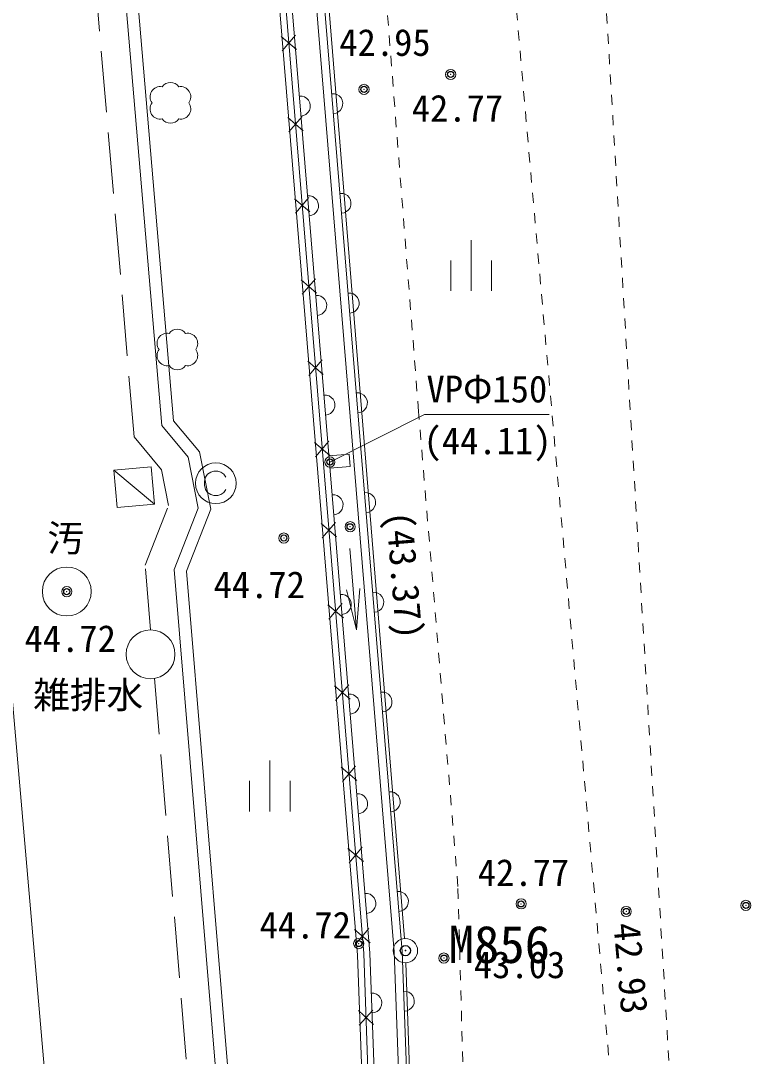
# Model space of a CAD drawing. Units: millimetres, scale not verified. Extents: x -29071210 to -28860960, y -117775216 to -117329466.
# Drawn here: x -28912205 to -28903195, y -117508984 to -117496275 of the extents above; entities that cross this region are included whole.
import ezdxf
from ezdxf.enums import TextEntityAlignment as Align

# ---------------------------------------------------------------- set-up
doc = ezdxf.new("R2010")
doc.units = ezdxf.units.MM
doc.header["$LTSCALE"] = 250
doc.header["$PDMODE"] = 32
doc.header["$PDSIZE"] = 125
for name, pattern in [('USER3', [4, 3, -1]), ('USER4', [2.5, 1.5, -1]), ('USER8', [1, 0.5, -0.5])]:
    doc.linetypes.add(name, pattern=pattern)
for name, color, linetype, lineweight in [('S-SUV', 7, 'Continuous', 13), ('S-SUV-HTXT', 7, 'Continuous', 13), ('S-SUV-ROW', 7, 'Continuous', 15), ('S-SUV-SRVR', 3, 'Continuous', 13)]:
    doc.layers.add(name, color=color, linetype=linetype, lineweight=lineweight)
doc.layers.add('S-SUV-BMK', color=7, linetype='Continuous')
doc.styles.add('ＭＳ ゴシック', font='')
doc.styles.get('ＭＳ ゴシック').set_extended_font_data('MS Gothic')

# ---------------------------------------------------------------- blocks, each defined once
blk = doc.blocks.new('ﾌﾟﾛｯﾄﾏｰｸ-03_1')
at = {"color": 3, "linetype": 'Continuous', "lineweight": 25}
blk.add_circle((0, 0), 0.5, dxfattribs=at)
at = {"color": 3}
blk.add_point((0, 0), dxfattribs=at)
blk = doc.blocks.new('荒地')
at = {"color": 7, "linetype": 'Continuous', "lineweight": 13}
for p, q in [((0, -1.25), (0, 1.25)), ((-1, 0.25), (-1, -1.25)), ((1, 0.25), (1, -1.25))]:
    blk.add_line(p, q, dxfattribs=at)
blk = doc.blocks.new('植樹')
at = {"color": 7, "linetype": 'Continuous', "lineweight": 13}
for centre, radius, start, end in [((-0.5, 0.3), 0.5, 79.1621, 216.8699), ((0, 0.5), 0.499, 35.631, 144.369), ((0.5, 0.3), 0.5, 323.1301, 100.8379), ((-0.5, -0.3), 0.5, 143.1301, 280.8379), ((0.5, -0.3), 0.5, 259.1621, 36.8699), ((0, -0.5), 0.499, 215.631, 324.369)]:
    blk.add_arc(centre, radius, start, end, dxfattribs=at)
blk = doc.blocks.new('open_arrow')
at = {"color": 0, "linetype": 'Continuous', "lineweight": -2}
blk.add_lwpolyline([(7.5, 1.25), (0, 0), (7.5, -1.25)], dxfattribs=at)
blk = doc.blocks.new('ﾌﾟﾛｯﾄﾏｰｸ-03')
at = {"color": 7, "linetype": 'Continuous', "lineweight": 15}
blk.add_circle((0, 0), 0.5, dxfattribs=at)
at = {"color": 7}
blk.add_point((0, 0), dxfattribs=at)

msp = doc.modelspace()

# ---------------------------------------------------------------- linework, layer by layer
at = {"layer": 'S-SUV'}
for p, q in [((-28907992.1, -117507724.5), (-28909199.2, -117493046.9)), ((-28908992.2, -117496642.8), (-28908830.5, -117496452.2)), ((-28908816, -117496628.3), (-28909006.7, -117496466.6)), ((-28908734, -117497625), (-28908924.7, -117497463.3)), ((-28908910.2, -117497639.5), (-28908748.5, -117497448.8)), ((-28908652.1, -117498621.6), (-28908842.8, -117498459.9)), ((-28908828.3, -117498636.1), (-28908666.6, -117498445.4)), ((-28908570.1, -117499618.2), (-28908760.8, -117499456.5)), ((-28908746.3, -117499632.7), (-28908584.6, -117499442.1)), ((-28908488.1, -117500614.9), (-28908678.8, -117500453.2)), ((-28908664.3, -117500629.4), (-28908502.6, -117500438.7)), ((-28908406.2, -117501611.5), (-28908596.9, -117501449.8)), ((-28908582.4, -117501626), (-28908420.7, -117501435.3)), ((-28910601.8, -117501748.8), (-28911060.8, -117501790.8)), ((-28911060.8, -117501790.8), (-28911018.7, -117502249.8)), ((-28910559.7, -117502207.8), (-28911060.8, -117501790.8)), ((-28910559.7, -117502207.8), (-28910601.8, -117501748.8)), ((-28909933.8, -117501876.8), (-28909946.2, -117501926.8)), ((-28909908.8, -117501839.3), (-28909933.8, -117501876.8)), ((-28909871.3, -117501814.3), (-28909908.8, -117501839.3)), ((-28909833.8, -117501801.8), (-28909871.3, -117501814.3)), ((-28909783.8, -117501801.8), (-28909833.8, -117501801.8)), ((-28909746.3, -117501814.3), (-28909783.8, -117501801.8)), ((-28909708.8, -117501839.3), (-28909746.3, -117501814.3)), ((-28909683.8, -117501876.8), (-28909708.8, -117501839.3)), ((-28909946.2, -117501926.8), (-28909946.2, -117501976.8)), ((-28909946.2, -117501976.8), (-28909933.7, -117502026.8)), ((-28909933.7, -117502026.8), (-28909908.7, -117502064.3)), ((-28909708.7, -117502064.3), (-28909683.7, -117502026.8)), ((-28909908.7, -117502064.3), (-28909871.2, -117502089.3)), ((-28909871.2, -117502089.3), (-28909833.7, -117502101.8)), ((-28909833.7, -117502101.8), (-28909783.7, -117502101.8)), ((-28909783.7, -117502101.8), (-28909746.2, -117502089.3)), ((-28909746.2, -117502089.3), (-28909708.7, -117502064.3)), ((-28911018.7, -117502249.8), (-28910559.7, -117502207.8)), ((-28908500.4, -117502622.6), (-28908338.7, -117502432)), ((-28908324.2, -117502608.1), (-28908514.9, -117502446.5)), ((-28908162.8, -117502754), (-28908080.9, -117503750.6)), ((-28908242.2, -117503604.8), (-28908432.9, -117503443.1)), ((-28908418.4, -117503619.3), (-28908256.7, -117503428.6)), ((-28908160.3, -117504601.4), (-28908351, -117504439.7)), ((-28908336.5, -117504615.9), (-28908174.8, -117504425.2)), ((-28908078.3, -117505598), (-28908269, -117505436.4)), ((-28908254.5, -117505612.5), (-28908092.8, -117505421.9)), ((-28907996.3, -117506594.7), (-28908187, -117506433)), ((-28908172.5, -117506609.2), (-28908010.8, -117506418.5)), ((-28907914.4, -117507591.3), (-28908105.1, -117507429.6)), ((-28908090.6, -117507605.8), (-28907928.9, -117507415.1)), ((-28907542.1, -117519933.2), (-28907992.1, -117507724.5)), ((-28907871.6, -117508594.3), (-28908054.8, -117508424.1)), ((-28908048.3, -117508600.8), (-28907878.1, -117508417.6))]:
    msp.add_line(p, q, dxfattribs=at)
at = {"layer": 'S-SUV', "linetype": 'USER4'}
for p, q in [((-28908170.1, -117501595.1), (-28908419.3, -117501615.6)), ((-28908157.8, -117501744.6), (-28908170.1, -117501595.1)), ((-28908157.8, -117501744.6), (-28908407, -117501765.1))]:
    msp.add_line(p, q, dxfattribs=at)
at = {"layer": 'S-SUV'}
for points in [[(-28908186.4, -117529002.2), (-28908762.6, -117521934.7), (-28908589.6, -117521286.7), (-28908641.7, -117520566.7), (-28908918.7, -117519948.7), (-28909436.1, -117513868.7), (-28909469.1, -117513386.8), (-28909493.1, -117512722.8), (-28909248.2, -117512179.7), (-28909285.2, -117511578.7), (-28909665.2, -117510905.8), (-28910320.7, -117503008.8), (-28910024.7, -117502255.8), (-28910148.8, -117501632.8), (-28910471.8, -117501243.8), (-28911250.3, -117492115.9), (-28910924.4, -117491343.8), (-28910990.4, -117490767.8), (-28911431.4, -117490026.9), (-28912234, -117480868.9), (-28911991, -117479986.9), (-28912468.1, -117478054.9), (-28913474.9, -117466126.7)], [(-28907564.1, -117534791.1), (-28908612.2, -117521952.7), (-28908438.2, -117521301), (-28908494, -117520529.5), (-28908771.4, -117519910.6), (-28909286.5, -117513857.3), (-28909319.3, -117513378.9), (-28909342, -117512752.4), (-28909096.2, -117512207.6), (-28909137.6, -117511535), (-28909518.5, -117510860.6), (-28910168.3, -117503031.2), (-28909869, -117502269.7), (-28910009.1, -117501566.2), (-28910326.3, -117501184.2), (-28911097.7, -117492140), (-28910770.8, -117491365.9), (-28910845, -117490718.8), (-28911285, -117489979.6), (-28912082.2, -117480882.7), (-28911836, -117479989), (-28912319.5, -117478030.9), (-28913325.2, -117466116.7)], [(-28909989, -117531410), (-28910462, -117525958), (-28911197, -117517437), (-28911733, -117511235), (-28912764, -117499391), (-28914993, -117472892)]]:
    msp.add_lwpolyline(points, dxfattribs=at)
at = {"layer": 'S-SUV', "linetype": 'USER3'}
for points in [[(-28910610.3, -117503750.8), (-28910676.2, -117502956.6), (-28910388.1, -117502223.4), (-28910474.7, -117501788.1), (-28910811.2, -117501382.9), (-28911606.4, -117492059.4), (-28911282.5, -117491292.4), (-28911329.6, -117490882.3), (-28911773.1, -117490137.1), (-28912588.1, -117480836.7), (-28912352.7, -117479982.1), (-28912581.5, -117479055.5)], [(-28908544.2, -117528897.8), (-28909113.7, -117521892.7), (-28908943, -117521253.3), (-28908986.3, -117520653.5), (-28909262.4, -117520037.6), (-28909785, -117513895.6), (-28909818.7, -117513405.1), (-28909845.9, -117512653.5), (-28909602.8, -117512114.8), (-28909629.6, -117511680.7), (-28910007.7, -117511011.1), (-28910560.8, -117504346.7)]]:
    msp.add_lwpolyline(points, dxfattribs=at)
at = {"layer": 'S-SUV'}
for centre, radius in [((-28909808.7, -117501951.8), 250), ((-28911638.7, -117503279.9), 300), ((-28910610.6, -117504050.8), 300)]:
    msp.add_circle(centre, radius, dxfattribs=at)
for centre, radius, start, end in [((-28908770.1, -117497322.1), 122.8, 273.65622, 95.74699), ((-28908371.3, -117497292.3), 122.8, 273.68976, 95.71344), ((-28908669.5, -117498545.4), 122.8, 273.65622, 95.74699), ((-28908270.7, -117498516.2), 122.8, 273.68976, 95.71344), ((-28908170, -117499740.2), 122.8, 273.68976, 95.71344), ((-28908568.9, -117499768.7), 122.8, 273.65622, 95.74699), ((-28908468.3, -117500991.9), 122.8, 273.65622, 95.74699), ((-28908069.3, -117500964.2), 122.8, 273.68976, 95.71344), ((-28908367.7, -117502215.2), 122.8, 273.65622, 95.74699), ((-28907968.7, -117502188.2), 122.8, 273.68976, 95.71344), ((-28908267.1, -117503438.5), 122.8, 273.65622, 95.74699), ((-28907868, -117503412.2), 122.8, 273.68976, 95.71344), ((-28908166.5, -117504661.7), 122.8, 273.65622, 95.74699), ((-28907767.3, -117504636.2), 122.8, 273.68976, 95.71344), ((-28907666.7, -117505860.2), 122.8, 273.68976, 95.71344), ((-28908065.9, -117505885), 122.8, 273.65622, 95.74699), ((-28907965.3, -117507108.3), 122.8, 273.65622, 95.74699), ((-28907566, -117507084.1), 122.8, 273.68976, 95.71344), ((-28907891.9, -117508330.5), 122.2, 270.80718, 93.41522), ((-28907492.6, -117508307.2), 122.3, 270.84974, 93.37266)]:
    msp.add_arc(centre, radius, start, end, dxfattribs=at)
at = {"layer": 'S-SUV-HTXT'}
msp.add_lwpolyline([(-28908407.2, -117501690.8), (-28907244.5, -117501108.7), (-28905714.2, -117501108.7)], dxfattribs=at)
at = {"layer": 'S-SUV-ROW'}
for p, q in [((-28909582.9, -117481767.5), (-28907492.1, -117507538.5)), ((-28907474.8, -117507837.9), (-28907244.9, -117514421.7))]:
    msp.add_line(p, q, dxfattribs=at)

# ---------------------------------------------------------------- block references
at = {"layer": 'S-SUV'}
for name, p, xscale, yscale, rotation in [('植樹', (-28910366, -117497282.8), 250, 250, 0.00328), ('植樹', (-28910280.8, -117500309.8), 250, 250, 0.00328), ('open_arrow', (-28908080.9, -117503750.6), 66.7, 66.7, 94.7)]:
    msp.add_blockref(name, p, dxfattribs=dict(at, xscale=xscale, yscale=yscale, rotation=rotation))
at = {"layer": 'S-SUV', "xscale": 250, "yscale": 250}
for p in [(-28906670.6, -117499279), (-28909144.2, -117505668)]:
    msp.add_blockref('荒地', p, dxfattribs=at)
at = {"layer": 'S-SUV-BMK', "xscale": 300, "yscale": 300}
msp.add_blockref('ﾌﾟﾛｯﾄﾏｰｸ-03', (-28907480, -117507688), dxfattribs=at)
at = {"layer": 'S-SUV-SRVR', "xscale": 75, "yscale": 75}
for p in [(-28906923.8, -117496934.3), (-28907988.3, -117497117.3), (-28908407.2, -117501690.8), (-28908159, -117502485), (-28908973, -117502624), (-28911639, -117503282), (-28906058.9, -117507113.6), (-28903297.9, -117507132.5), (-28904768, -117507207.1), (-28908052.9, -117507601.3), (-28907006.9, -117507778.9)]:
    msp.add_blockref('ﾌﾟﾛｯﾄﾏｰｸ-03_1', p, dxfattribs=at)

# ---------------------------------------------------------------- texts
at = {"layer": 'S-SUV-BMK', "style": 'ＭＳ ゴシック'}
msp.add_text('M856', height=458.2, dxfattribs=at).set_placement((-28906949.8, -117507381.4), align=Align.TOP_LEFT)
at = {"layer": 'S-SUV-HTXT', "style": 'ＭＳ ゴシック'}
for s, p in [('汚', (-28911652.5, -117502624.8)), ('雑排水', (-28911376.1, -117504549.8))]:
    msp.add_text(s, height=329.9, rotation=0.003, dxfattribs=at).set_placement(p, align=Align.MIDDLE_CENTER)
at = {"layer": 'S-SUV-SRVR', "style": 'ＭＳ ゴシック'}
for s, p in [('42.95', (-28908291.8, -117496805.4)), ('42.77', (-28907402, -117497612.1)), ('44.72', (-28909835.2, -117503460.6)), ('44.72', (-28912157.4, -117504121)), ('42.77', (-28906591.1, -117506993)), ('44.72', (-28909270.4, -117507637.7)), ('43.03', (-28906638.5, -117508124.9))]:
    msp.add_text(s, height=329.9, dxfattribs=at).set_placement(p, align=Align.BOTTOM_LEFT)
msp.add_text('(44.11)', height=329.9, dxfattribs=at).set_placement((-28906471, -117501693.9), align=Align.BOTTOM_CENTER)
msp.add_text('(43.37)', height=329.9, rotation=274.702, dxfattribs=at).set_placement((-28907752.9, -117503101.8), align=Align.BOTTOM_CENTER)
msp.add_text('42.93', height=329.9, rotation=275.047, dxfattribs=at).set_placement((-28905023.6, -117507368.2), align=Align.BOTTOM_LEFT)

# ---------------------------------------------------------------- next in the draw order: wipeouts: each hides what was drawn before it
msp.add_wipeout([(-28907266.8, -117501058.7), (-28905691.8, -117501058.7), (-28905691.8, -117500608.7), (-28907266.8, -117500608.7)])

# ---------------------------------------------------------------- next in the draw order: linework, layer by layer
at = {"layer": 'S-SUV'}
for points in [[(-28906982.6, -117533140), (-28907467.1, -117519930.5), (-28907917.2, -117507720.1), (-28909124.5, -117493040.9), (-28910352.5, -117477719.1), (-28911281.6, -117465951.9)], [(-28906688.2, -117532981.2), (-28907167.3, -117519919.5), (-28907617.7, -117507702.3), (-28908825.5, -117493016.6), (-28910053.4, -117477695.3), (-28910982.6, -117465928.3)], [(-28906590.1, -117532928.2), (-28907067.4, -117519915.8), (-28907517.8, -117507696.3), (-28908725.8, -117493008.5), (-28909953.7, -117477687.4), (-28910882.9, -117465920.5)], [(-28907130.2, -117533219.1), (-28907617.7, -117519949.6), (-28908068.4, -117507742.7), (-28909276.3, -117493066.7), (-28910505.1, -117477744.8), (-28911435, -117465977.6)]]:
    msp.add_lwpolyline(points, dxfattribs=at)
at = {"layer": 'S-SUV', "linetype": 'USER8'}
for points in [[(-28898245, -117527825), (-28901120, -117525465), (-28902008, -117523735), (-28902856, -117520578), (-28904170, -117510285), (-28905108, -117494510), (-28906324, -117480938), (-28905282, -117479651), (-28900502, -117479444.8)], [(-28908854, -117481459), (-28907418, -117481461), (-28906248, -117494651), (-28904854, -117510436), (-28903471, -117522483), (-28903445, -117524415), (-28905135, -117523046)], [(-28905323.9, -117522813), (-28905984, -117521714), (-28906460, -117519438), (-28906685, -117512300), (-28906835, -117506900), (-28907318, -117501069), (-28908854, -117481459)]]:
    msp.add_lwpolyline(points, dxfattribs=at)

# ---------------------------------------------------------------- next in the draw order: texts
at = {"layer": 'S-SUV-HTXT', "style": 'ＭＳ ゴシック'}
msp.add_text('VPΦ150', height=329.9, dxfattribs=at).set_placement((-28906479.3, -117501058.7), align=Align.BOTTOM_CENTER)

doc.saveas('drawing.dxf')
